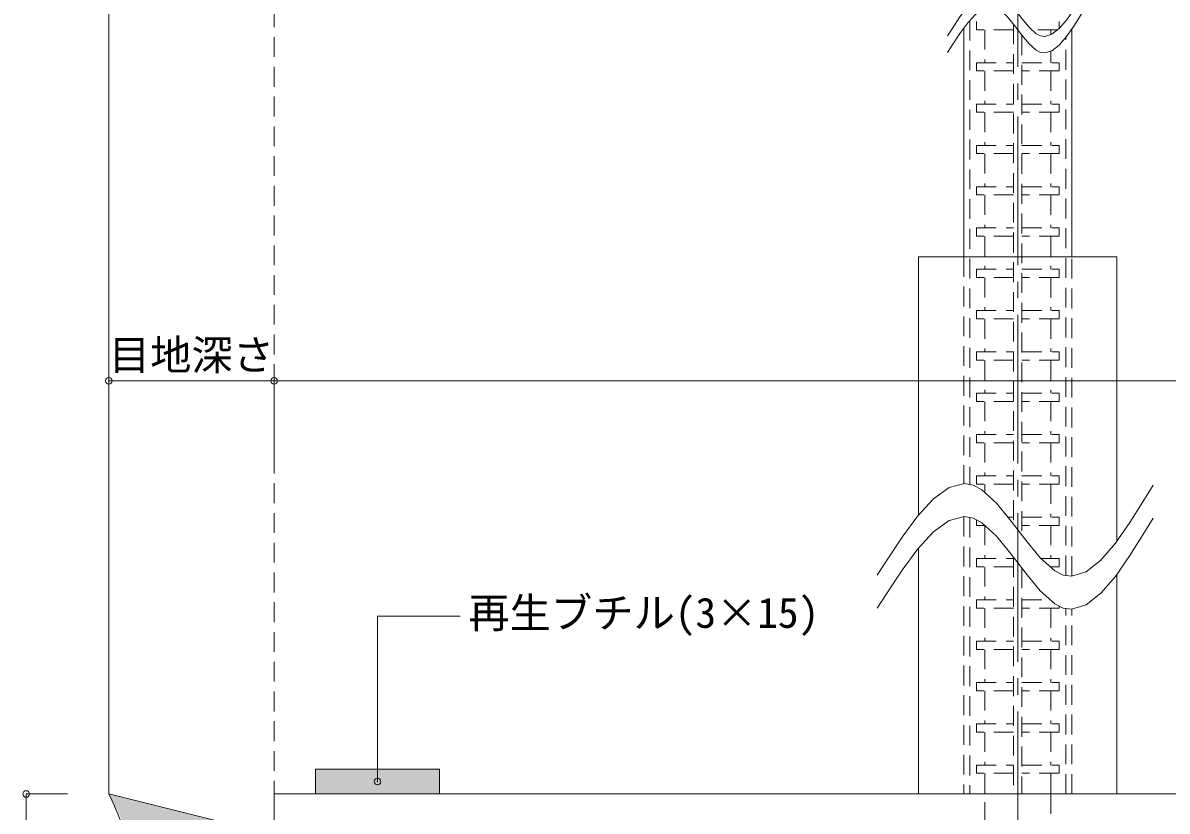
# Model space of a CAD drawing. Units: millimetres at full size, sheet at 1:2; details may follow other scales. Extents: x -874 to 280, y -194 to 194.
# Drawn here: x -714.4 to -575.9, y -72.9 to 22.5 of the extents above; entities that cross this region are included whole.
import ezdxf
from ezdxf.enums import TextEntityAlignment as Align

# ---------------------------------------------------------------- set-up
doc = ezdxf.new("R2010")
doc.units = ezdxf.units.MM
doc.header["$LTSCALE"] = 2
doc.header["$PDMODE"] = 32
doc.header["$PDSIZE"] = 0.8
doc.linetypes.add('CHAIN2', pattern=[12, 9, -1, 1, -1])
doc.linetypes.add('DASHED1', pattern=[1.8, 1.2, -0.6])
doc.layers.add('1-0_', color=5, linetype='Continuous', lineweight=9)
doc.styles.add('ＭＳ ゴシック', font='')
doc.styles.get('ＭＳ ゴシック').set_extended_font_data('MS Gothic')

msp = doc.modelspace()

# ---------------------------------------------------------------- linework, layer by layer
at = {"layer": '1-0_', "color": 7}
for p, q in [((-704, 179.2), (-704, -70.8)), ((-582, -5.8), (-606, -5.8)), ((-606, -5.8), (-606, -37.047)), ((-582, -5.8), (-582, -40.188)), ((-484, -20.8), (-684, -20.8)), ((-684, -20.8), (-684, -30.8)), ((-606, -41.047), (-606, -70.8)), ((-582, -44.188), (-582, -70.8)), ((-671.5, -69.3), (-671.5, -49.3)), ((-671.5, -49.3), (-661.5, -49.3)), ((-714, -95.8), (-714, -70.8)), ((-714, -70.8), (-709, -70.8)), ((-704, -70.8), (-684, -75.8)), ((-582, -70.8), (-606, -70.8))]:
    msp.add_line(p, q, dxfattribs=at)
at = {"layer": '1-0_', "color": 7, "linetype": 'DASHED1'}
msp.add_line((-684, 179.2), (-684, -139.8), dxfattribs=at)
at = {"layer": '1-0_', "color": 6, "linetype": 'CHAIN2'}
msp.add_line((-594, -150.8), (-594, 159.2), dxfattribs=at)
at = {"layer": '1-0_', "color": 2, "linetype": 'DASHED1'}
for p, q in [((-599.8, 22.794), (-599.8, -33.352)), ((-588.2, -44.342), (-588.2, 20.748)), ((-600.55, -5.8), (-600.55, -33.258)), ((-587.45, -44.434), (-587.45, -5.8)), ((-600.55, -37.258), (-600.55, -70.8)), ((-599.8, -37.352), (-599.8, -70.8)), ((-588.2, -70.8), (-588.2, -48.342)), ((-587.45, -70.8), (-587.45, -48.434))]:
    msp.add_line(p, q, dxfattribs=at)
at = {"layer": '1-0_', "linetype": 'DASHED1'}
for p, q in [((-599, 21.7), (-599, 22.7)), ((-589, 22.7), (-589, 21.827)), ((-594.5, 21.7), (-599, 21.7)), ((-589.162, 21.7), (-592.314, 21.7)), ((-594.5, 16.7), (-599, 16.7)), ((-593.5, 17.7), (-589, 17.7)), ((-589, 16.7), (-593.5, 16.7)), ((-589, 17.7), (-589, 16.7)), ((-593.5, 12.7), (-589, 12.7)), ((-589, 12.7), (-589, 11.7)), ((-594.5, 11.7), (-599, 11.7)), ((-589, 11.7), (-593.5, 11.7)), ((-593.5, 7.7), (-589, 7.7)), ((-589, 7.7), (-589, 6.7)), ((-594.5, 6.7), (-599, 6.7)), ((-589, 6.7), (-593.5, 6.7)), ((-594.5, 1.7), (-599, 1.7)), ((-593.5, 2.7), (-589, 2.7)), ((-589, 1.7), (-593.5, 1.7)), ((-589, 2.7), (-589, 1.7)), ((-593.5, -2.3), (-589, -2.3)), ((-589, -2.3), (-589, -3.3)), ((-594.5, -3.3), (-599, -3.3)), ((-589, -3.3), (-593.5, -3.3)), ((-594.5, -8.3), (-599, -8.3)), ((-593.5, -7.3), (-589, -7.3)), ((-589, -8.3), (-593.5, -8.3)), ((-589, -7.3), (-589, -8.3)), ((-593.5, -12.3), (-589, -12.3)), ((-589, -12.3), (-589, -13.3)), ((-594.5, -13.3), (-599, -13.3)), ((-589, -13.3), (-593.5, -13.3)), ((-593.5, -17.3), (-589, -17.3)), ((-589, -17.3), (-589, -18.3)), ((-594.5, -18.3), (-599, -18.3)), ((-589, -18.3), (-593.5, -18.3)), ((-594.5, -23.3), (-599, -23.3)), ((-593.5, -22.3), (-589, -22.3)), ((-589, -23.3), (-593.5, -23.3)), ((-589, -22.3), (-589, -23.3)), ((-593.5, -27.3), (-589, -27.3)), ((-589, -27.3), (-589, -28.3)), ((-594.5, -28.3), (-599, -28.3)), ((-589, -28.3), (-593.5, -28.3)), ((-593.5, -32.3), (-589, -32.3)), ((-589, -32.3), (-589, -33.3)), ((-594.5, -33.3), (-599, -33.3)), ((-589, -33.3), (-593.5, -33.3)), ((-595.173, -37.3), (-594.5, -37.3)), ((-593.5, -37.3), (-589, -37.3)), ((-589, -37.3), (-589, -38.3)), ((-599, -38.3), (-599, -37.629)), ((-597.99, -38.3), (-599, -38.3)), ((-589, -38.3), (-593.5, -38.3)), ((-591.187, -42.3), (-589, -42.3)), ((-589, -42.3), (-589, -43.3)), ((-594.5, -43.3), (-599, -43.3)), ((-589, -43.3), (-590.069, -43.3)), ((-594.5, -48.3), (-599, -48.3)), ((-593.5, -47.3), (-590.069, -47.3)), ((-589, -48.3), (-593.5, -48.3)), ((-589, -48.051), (-589, -48.3)), ((-593.5, -52.3), (-589, -52.3)), ((-589, -52.3), (-589, -53.3)), ((-594.5, -53.3), (-599, -53.3)), ((-589, -53.3), (-593.5, -53.3)), ((-593.5, -57.3), (-589, -57.3)), ((-589, -57.3), (-589, -58.3)), ((-594.5, -58.3), (-599, -58.3)), ((-589, -58.3), (-593.5, -58.3)), ((-593.5, -62.3), (-589, -62.3)), ((-589, -62.3), (-589, -63.3)), ((-594.5, -63.3), (-599, -63.3)), ((-589, -63.3), (-593.5, -63.3)), ((-593.5, -67.3), (-589, -67.3)), ((-589, -67.3), (-589, -68.3)), ((-594.5, -68.3), (-599, -68.3)), ((-589, -68.3), (-593.5, -68.3))]:
    msp.add_line(p, q, dxfattribs=at)
at = {"layer": '1-0_', "color": 4, "linetype": 'DASHED1'}
for p, q in [((-594.5, 22.345), (-594.5, -38.15)), ((-598, 21.7), (-598, 17.7)), ((-593.5, 21.035), (-593.5, -39.472)), ((-590, 21.7), (-590, 21.106)), ((-590, 19.106), (-590, 17.7)), ((-598, 16.7), (-598, 12.7)), ((-590, 16.7), (-590, 12.7)), ((-598, 11.7), (-598, 7.7)), ((-590, 11.7), (-590, 7.7)), ((-598, 6.7), (-598, 2.7)), ((-590, 6.7), (-590, 2.7)), ((-598, 1.7), (-598, -2.3)), ((-590, 1.7), (-590, -2.3)), ((-598, -3.3), (-598, -7.3)), ((-590, -3.3), (-590, -7.3)), ((-598, -8.3), (-598, -12.3)), ((-590, -8.3), (-590, -12.3)), ((-598, -13.3), (-598, -17.3)), ((-590, -13.3), (-590, -17.3)), ((-598, -18.3), (-598, -22.3)), ((-590, -18.3), (-590, -22.3)), ((-598, -23.3), (-598, -27.3)), ((-590, -23.3), (-590, -27.3)), ((-598, -28.3), (-598, -32.3)), ((-590, -28.3), (-590, -32.3)), ((-598, -33.3), (-598, -34.291)), ((-590, -33.3), (-590, -37.3)), ((-598, -38.3), (-598, -42.3)), ((-590, -38.3), (-590, -42.3)), ((-594.5, -42.15), (-594.5, -70.8)), ((-598, -43.3), (-598, -47.3)), ((-593.5, -43.472), (-593.5, -70.8)), ((-598, -48.3), (-598, -52.3)), ((-590, -48.3), (-590, -52.3)), ((-598, -53.3), (-598, -57.3)), ((-590, -53.3), (-590, -57.3)), ((-598, -58.3), (-598, -62.3)), ((-590, -58.3), (-590, -62.3)), ((-598, -63.3), (-598, -67.3)), ((-590, -63.3), (-590, -67.3)), ((-598, -68.3), (-598, -70.8)), ((-590, -68.3), (-590, -70.8)), ((-598, -95.8), (-598, -70.8)), ((-590, -70.8), (-590, -95.8))]:
    msp.add_line(p, q, dxfattribs=at)
at = {"layer": '1-0_', "color": 2}
for p, q in [((-600.55, 21.847), (-600.55, -5.8)), ((-587.45, -5.8), (-587.45, 21.792))]:
    msp.add_line(p, q, dxfattribs=at)
at = {"layer": '1-0_', "color": 4}
for q in [(-684, -95.8), (-484, -70.8)]:
    msp.add_line((-684, -70.8), q, dxfattribs=at)
at = {"layer": '1-0_', "color": 3}
for points in [[(-602.5, 20.95), (-601.948, 21.813), (-600.997, 23.245), (-600.047, 24.525), (-599.101, 25.556), (-598.16, 26.241), (-597.225, 26.484), (-596.685, 26.384), (-596.167, 26.107), (-595.279, 25.295), (-594.395, 24.217), (-593.515, 23.054), (-592.638, 21.989), (-591.76, 21.205), (-591.251, 20.95), (-590.741, 20.878), (-589.861, 21.149), (-588.98, 21.843), (-588.097, 22.867), (-587.214, 24.13), (-586.33, 25.537), (-585.817, 26.384)], [(-602.5, 18.95), (-601.948, 19.813), (-600.997, 21.245), (-600.047, 22.525), (-599.101, 23.556), (-598.16, 24.241), (-597.225, 24.484), (-596.685, 24.384), (-596.167, 24.107), (-595.279, 23.295), (-594.395, 22.217), (-593.515, 21.054), (-592.638, 19.989), (-591.76, 19.205), (-591.251, 18.95), (-590.741, 18.878), (-589.861, 19.149), (-588.98, 19.843), (-588.097, 20.867), (-587.214, 22.13), (-586.33, 23.537), (-585.817, 24.384)], [(-611, -44.299), (-609.896, -42.574), (-607.993, -39.71), (-606.094, -37.15), (-604.203, -35.088), (-602.32, -33.718), (-600.449, -33.232), (-599.371, -33.431), (-598.334, -33.985), (-596.557, -35.609), (-594.791, -37.766), (-593.031, -40.092), (-591.275, -42.221), (-589.521, -43.79), (-588.502, -44.299), (-587.483, -44.444), (-585.723, -43.902), (-583.96, -42.514), (-582.194, -40.465), (-580.427, -37.941), (-578.66, -35.125), (-577.634, -33.431)], [(-611, -48.299), (-609.896, -46.574), (-607.993, -43.71), (-606.094, -41.15), (-604.203, -39.088), (-602.32, -37.718), (-600.449, -37.232), (-599.371, -37.431), (-598.334, -37.985), (-596.557, -39.609), (-594.791, -41.766), (-593.031, -44.092), (-591.275, -46.221), (-589.521, -47.79), (-588.502, -48.299), (-587.483, -48.444), (-585.723, -47.902), (-583.96, -46.514), (-582.194, -44.465), (-580.427, -41.941), (-578.66, -39.125), (-577.634, -37.431)]]:
    msp.add_lwpolyline(points, dxfattribs=at)
at = {"layer": '1-0_', "linetype": 'DASHED1'}
for points in [[(-599, 16.7), (-599, 17.7), (-594.5, 17.7)], [(-599, 11.7), (-599, 12.7), (-594.5, 12.7)], [(-599, 6.7), (-599, 7.7), (-594.5, 7.7)], [(-599, 1.7), (-599, 2.7), (-594.5, 2.7)], [(-599, -3.3), (-599, -2.3), (-594.5, -2.3)], [(-599, -8.3), (-599, -7.3), (-594.5, -7.3)], [(-599, -13.3), (-599, -12.3), (-594.5, -12.3)], [(-599, -18.3), (-599, -17.3), (-594.5, -17.3)], [(-599, -23.3), (-599, -22.3), (-594.5, -22.3)], [(-599, -28.3), (-599, -27.3), (-594.5, -27.3)], [(-599, -33.3), (-599, -32.3), (-594.5, -32.3)], [(-599, -43.3), (-599, -42.3), (-594.5, -42.3)], [(-599, -48.3), (-599, -47.3), (-594.5, -47.3)], [(-599, -53.3), (-599, -52.3), (-594.5, -52.3)], [(-599, -58.3), (-599, -57.3), (-594.5, -57.3)], [(-599, -63.3), (-599, -62.3), (-594.5, -62.3)], [(-599, -68.3), (-599, -67.3), (-594.5, -67.3)]]:
    msp.add_lwpolyline(points, dxfattribs=at)
at = {"layer": '1-0_', "color": 7}
msp.add_lwpolyline([(-684, -20.8), (-704, -20.8), (-704, -30.8)], dxfattribs=at)
at = {"layer": '1-0_', "color": 2}
msp.add_lwpolyline([(-679, -70.8), (-664, -70.8), (-664, -67.8), (-679, -67.8)], close=True, dxfattribs=at)
at = {"layer": '1-0_', "color": 7}
msp.add_arc((-728.542, -83.3), 27.542, 333.00853, 26.99147, dxfattribs=at)
for p in [(-704, -20.8), (-684, -20.8), (-714, -70.8)]:
    msp.add_point(p, dxfattribs=at)
at = {"layer": '1-0_', "color": 2}
msp.add_point((-671.5, -69.3), dxfattribs=at)
at = {"layer": '1-0_', "color": 8}
msp.add_solid([(-679, -67.8), (-679, -70.8), (-664, -67.8), (-664, -70.8)], dxfattribs=at)
at = {"layer": '1-0_', "color": 9}
msp.add_solid([(-689, -74.55), (-697.633, -83.3), (-704, -70.8)], dxfattribs=at)

# ---------------------------------------------------------------- texts
at = {"layer": '1-0_', "color": 7, "style": 'ＭＳ ゴシック'}
for s, p in [('目地深さ', (-704, -20.6)), ('再生ブチル(3×15)', (-660.5, -51.8))]:
    msp.add_text(s, height=3.666, dxfattribs=at).set_placement(p, align=Align.BOTTOM_LEFT)

doc.saveas('drawing.dxf')
